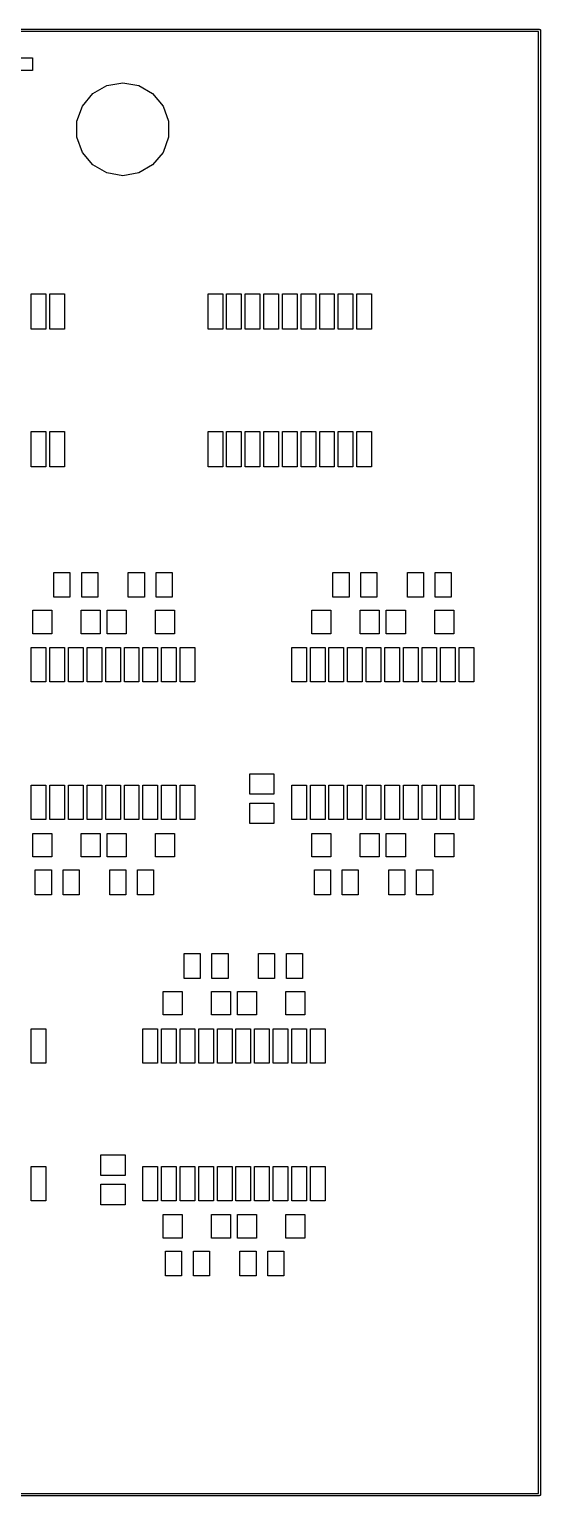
# Model space of a CAD drawing. Extents: x 25 to 125, y -125 to -25.
# Drawn here: x 90.2 to 125.1, y -125.1 to -24.9 of the extents above; entities that cross this region are included whole.
import ezdxf

# ---------------------------------------------------------------- set-up
doc = ezdxf.new("R2010")
doc.units = 0
doc.header["$MEASUREMENT"] = 0
doc.layers.add('BLACK', color=7, linetype='CONTINUOUS')

msp = doc.modelspace()

# ---------------------------------------------------------------- linework, layer by layer
at = {"layer": 'Black'}
for p, q in [((25, -24.925), (125, -24.925)), ((125, -24.925), (125.006, -24.9261)), ((125.006, -24.9261), (125.013, -24.9261)), ((125.013, -24.9261), (125.019, -24.9284)), ((125.019, -24.9284), (125.026, -24.9295)), ((125.026, -24.9295), (125.031, -24.9328)), ((125.031, -24.9328), (125.037, -24.935)), ((125.037, -24.935), (125.043, -24.9393)), ((125.043, -24.9393), (125.048, -24.9425)), ((125.048, -24.9425), (125.052, -24.9476)), ((125.052, -24.9476), (125.057, -24.9518)), ((125.057, -24.9518), (125.061, -24.9575)), ((125.061, -24.9575), (125.065, -24.9625)), ((125.065, -24.9625), (125.067, -24.9687)), ((125.067, -24.9687), (125.07, -24.9743)), ((125.07, -24.9743), (125.072, -24.9808)), ((125.072, -24.9808), (125.074, -24.987)), ((125.074, -24.987), (125.074, -24.9935)), ((125.074, -24.9935), (125.075, -25)), ((125.075, -25), (125.075, -125)), ((124.925, -25.075), (25.075, -25.075)), ((124.925, -124.925), (124.925, -25.075)), ((89.29, -26.88), (90.39, -26.88)), ((90.39, -26.88), (90.39, -27.73)), ((90.39, -27.73), (89.29, -27.73)), ((94.5075, -29.3183), (95.4623, -28.7671)), ((95.4623, -28.7671), (96.548, -28.5756)), ((96.548, -28.5756), (97.6337, -28.7671)), ((97.6337, -28.7671), (98.5885, -29.3183)), ((93.7989, -30.1628), (94.5075, -29.3183)), ((98.5885, -29.3183), (99.2971, -30.1628)), ((93.4218, -31.1988), (93.7989, -30.1628)), ((99.2971, -30.1628), (99.6742, -31.1988)), ((93.4218, -32.3012), (93.4218, -31.1988)), ((99.6742, -31.1988), (99.6742, -32.3012)), ((93.7989, -33.3372), (93.4218, -32.3012)), ((99.6742, -32.3012), (99.2971, -33.3372)), ((94.5075, -34.1817), (93.7989, -33.3372)), ((99.2971, -33.3372), (98.5885, -34.1817)), ((95.4623, -34.7329), (94.5075, -34.1817)), ((96.548, -34.9244), (95.4623, -34.7329)), ((97.6337, -34.7329), (96.548, -34.9244)), ((98.5885, -34.1817), (97.6337, -34.7329)), ((90.305, -45.395), (90.305, -42.995)), ((90.305, -42.995), (91.305, -42.995)), ((91.305, -42.995), (91.305, -45.395)), ((91.575, -45.395), (91.575, -42.995)), ((91.575, -42.995), (92.575, -42.995)), ((92.575, -42.995), (92.575, -45.395)), ((102.37, -45.395), (102.37, -42.995)), ((102.37, -42.995), (103.37, -42.995)), ((103.37, -42.995), (103.37, -45.395)), ((103.64, -45.395), (103.64, -42.995)), ((103.64, -42.995), (104.64, -42.995)), ((104.64, -42.995), (104.64, -45.395)), ((104.91, -45.395), (104.91, -42.995)), ((104.91, -42.995), (105.91, -42.995)), ((105.91, -42.995), (105.91, -45.395)), ((106.18, -45.395), (106.18, -42.995)), ((106.18, -42.995), (107.18, -42.995)), ((107.18, -42.995), (107.18, -45.395)), ((107.45, -45.395), (107.45, -42.995)), ((107.45, -42.995), (108.45, -42.995)), ((108.45, -42.995), (108.45, -45.395)), ((108.72, -45.395), (108.72, -42.995)), ((108.72, -42.995), (109.72, -42.995)), ((109.72, -42.995), (109.72, -45.395)), ((109.99, -45.395), (109.99, -42.995)), ((109.99, -42.995), (110.99, -42.995)), ((110.99, -42.995), (110.99, -45.395)), ((111.26, -45.395), (111.26, -42.995)), ((111.26, -42.995), (112.26, -42.995)), ((112.26, -42.995), (112.26, -45.395)), ((112.53, -45.395), (112.53, -42.995)), ((112.53, -42.995), (113.53, -42.995)), ((113.53, -42.995), (113.53, -45.395)), ((91.305, -45.395), (90.305, -45.395)), ((92.575, -45.395), (91.575, -45.395)), ((103.37, -45.395), (102.37, -45.395)), ((104.64, -45.395), (103.64, -45.395)), ((105.91, -45.395), (104.91, -45.395)), ((107.18, -45.395), (106.18, -45.395)), ((108.45, -45.395), (107.45, -45.395)), ((109.72, -45.395), (108.72, -45.395)), ((110.99, -45.395), (109.99, -45.395)), ((112.26, -45.395), (111.26, -45.395)), ((113.53, -45.395), (112.53, -45.395)), ((90.305, -54.795), (90.305, -52.395)), ((90.305, -52.395), (91.305, -52.395)), ((91.305, -52.395), (91.305, -54.795)), ((91.575, -54.795), (91.575, -52.395)), ((91.575, -52.395), (92.575, -52.395)), ((92.575, -52.395), (92.575, -54.795)), ((102.37, -54.795), (102.37, -52.395)), ((102.37, -52.395), (103.37, -52.395)), ((103.37, -52.395), (103.37, -54.795)), ((103.64, -54.795), (103.64, -52.395)), ((103.64, -52.395), (104.64, -52.395)), ((104.64, -52.395), (104.64, -54.795)), ((104.91, -54.795), (104.91, -52.395)), ((104.91, -52.395), (105.91, -52.395)), ((105.91, -52.395), (105.91, -54.795)), ((106.18, -54.795), (106.18, -52.395)), ((106.18, -52.395), (107.18, -52.395)), ((107.18, -52.395), (107.18, -54.795)), ((107.45, -54.795), (107.45, -52.395)), ((107.45, -52.395), (108.45, -52.395)), ((108.45, -52.395), (108.45, -54.795)), ((108.72, -54.795), (108.72, -52.395)), ((108.72, -52.395), (109.72, -52.395)), ((109.72, -52.395), (109.72, -54.795)), ((109.99, -54.795), (109.99, -52.395)), ((109.99, -52.395), (110.99, -52.395)), ((110.99, -52.395), (110.99, -54.795)), ((111.26, -54.795), (111.26, -52.395)), ((111.26, -52.395), (112.26, -52.395)), ((112.26, -52.395), (112.26, -54.795)), ((112.53, -54.795), (112.53, -52.395)), ((112.53, -52.395), (113.53, -52.395)), ((113.53, -52.395), (113.53, -54.795)), ((91.305, -54.795), (90.305, -54.795)), ((92.575, -54.795), (91.575, -54.795)), ((103.37, -54.795), (102.37, -54.795)), ((104.64, -54.795), (103.64, -54.795)), ((105.91, -54.795), (104.91, -54.795)), ((107.18, -54.795), (106.18, -54.795)), ((108.45, -54.795), (107.45, -54.795)), ((109.72, -54.795), (108.72, -54.795)), ((110.99, -54.795), (109.99, -54.795)), ((112.26, -54.795), (111.26, -54.795)), ((113.53, -54.795), (112.53, -54.795)), ((91.845, -63.715), (91.845, -62.015)), ((91.845, -62.015), (92.945, -62.015)), ((92.945, -62.015), (92.945, -63.715)), ((93.745, -63.715), (93.745, -62.015)), ((93.745, -62.015), (94.845, -62.015)), ((94.845, -62.015), (94.845, -63.715)), ((96.925, -63.715), (96.925, -62.015)), ((96.925, -62.015), (98.025, -62.015)), ((98.025, -62.015), (98.025, -63.715)), ((98.825, -63.715), (98.825, -62.015)), ((98.825, -62.015), (99.925, -62.015)), ((99.925, -62.015), (99.925, -63.715)), ((110.895, -63.715), (110.895, -62.015)), ((110.895, -62.015), (111.995, -62.015)), ((111.995, -62.015), (111.995, -63.715)), ((112.795, -63.715), (112.795, -62.015)), ((112.795, -62.015), (113.895, -62.015)), ((113.895, -62.015), (113.895, -63.715)), ((115.975, -63.715), (115.975, -62.015)), ((115.975, -62.015), (117.075, -62.015)), ((117.075, -62.015), (117.075, -63.715)), ((117.875, -63.715), (117.875, -62.015)), ((117.875, -62.015), (118.975, -62.015)), ((118.975, -62.015), (118.975, -63.715)), ((92.945, -63.715), (91.845, -63.715)), ((94.845, -63.715), (93.745, -63.715)), ((98.025, -63.715), (96.925, -63.715)), ((99.925, -63.715), (98.825, -63.715)), ((111.995, -63.715), (110.895, -63.715)), ((113.895, -63.715), (112.795, -63.715)), ((117.075, -63.715), (115.975, -63.715)), ((118.975, -63.715), (117.875, -63.715)), ((90.41, -66.205), (90.41, -64.605)), ((90.41, -64.605), (91.71, -64.605)), ((91.71, -64.605), (91.71, -66.205)), ((93.71, -66.205), (93.71, -64.605)), ((93.71, -64.605), (95.01, -64.605)), ((95.01, -64.605), (95.01, -66.205)), ((95.49, -66.205), (95.49, -64.605)), ((95.49, -64.605), (96.79, -64.605)), ((96.79, -64.605), (96.79, -66.205)), ((98.79, -66.205), (98.79, -64.605)), ((98.79, -64.605), (100.09, -64.605)), ((100.09, -64.605), (100.09, -66.205)), ((109.46, -66.205), (109.46, -64.605)), ((109.46, -64.605), (110.76, -64.605)), ((110.76, -64.605), (110.76, -66.205)), ((112.76, -66.205), (112.76, -64.605)), ((112.76, -64.605), (114.06, -64.605)), ((114.06, -64.605), (114.06, -66.205)), ((114.54, -66.205), (114.54, -64.605)), ((114.54, -64.605), (115.84, -64.605)), ((115.84, -64.605), (115.84, -66.205)), ((117.84, -66.205), (117.84, -64.605)), ((117.84, -64.605), (119.14, -64.605)), ((119.14, -64.605), (119.14, -66.205)), ((91.71, -66.205), (90.41, -66.205)), ((95.01, -66.205), (93.71, -66.205)), ((96.79, -66.205), (95.49, -66.205)), ((100.09, -66.205), (98.79, -66.205)), ((110.76, -66.205), (109.46, -66.205)), ((114.06, -66.205), (112.76, -66.205)), ((115.84, -66.205), (114.54, -66.205)), ((119.14, -66.205), (117.84, -66.205)), ((90.305, -69.5), (90.305, -67.15)), ((90.305, -67.15), (91.305, -67.15)), ((91.305, -67.15), (91.305, -69.5)), ((91.575, -69.5), (91.575, -67.15)), ((91.575, -67.15), (92.575, -67.15)), ((92.575, -67.15), (92.575, -69.5)), ((92.845, -69.5), (92.845, -67.15)), ((92.845, -67.15), (93.845, -67.15)), ((93.845, -67.15), (93.845, -69.5)), ((94.115, -69.5), (94.115, -67.15)), ((94.115, -67.15), (95.115, -67.15)), ((95.115, -67.15), (95.115, -69.5)), ((95.385, -69.5), (95.385, -67.15)), ((95.385, -67.15), (96.385, -67.15)), ((96.385, -67.15), (96.385, -69.5)), ((96.655, -69.5), (96.655, -67.15)), ((96.655, -67.15), (97.655, -67.15)), ((97.655, -67.15), (97.655, -69.5)), ((97.925, -69.5), (97.925, -67.15)), ((97.925, -67.15), (98.925, -67.15)), ((98.925, -67.15), (98.925, -69.5)), ((99.195, -69.5), (99.195, -67.15)), ((99.195, -67.15), (100.195, -67.15)), ((100.195, -67.15), (100.195, -69.5)), ((100.465, -69.5), (100.465, -67.15)), ((100.465, -67.15), (101.465, -67.15)), ((101.465, -67.15), (101.465, -69.5)), ((108.085, -69.5), (108.085, -67.15)), ((108.085, -67.15), (109.085, -67.15)), ((109.085, -67.15), (109.085, -69.5)), ((109.355, -69.5), (109.355, -67.15)), ((109.355, -67.15), (110.355, -67.15)), ((110.355, -67.15), (110.355, -69.5)), ((110.625, -69.5), (110.625, -67.15)), ((110.625, -67.15), (111.625, -67.15)), ((111.625, -67.15), (111.625, -69.5)), ((111.895, -69.5), (111.895, -67.15)), ((111.895, -67.15), (112.895, -67.15)), ((112.895, -67.15), (112.895, -69.5)), ((113.165, -69.5), (113.165, -67.15)), ((113.165, -67.15), (114.165, -67.15)), ((114.165, -67.15), (114.165, -69.5)), ((114.435, -69.5), (114.435, -67.15)), ((114.435, -67.15), (115.435, -67.15)), ((115.435, -67.15), (115.435, -69.5)), ((115.705, -69.5), (115.705, -67.15)), ((115.705, -67.15), (116.705, -67.15)), ((116.705, -67.15), (116.705, -69.5)), ((116.975, -69.5), (116.975, -67.15)), ((116.975, -67.15), (117.975, -67.15)), ((117.975, -67.15), (117.975, -69.5)), ((118.245, -69.5), (118.245, -67.15)), ((118.245, -67.15), (119.245, -67.15)), ((119.245, -67.15), (119.245, -69.5)), ((119.515, -69.5), (119.515, -67.15)), ((119.515, -67.15), (120.515, -67.15)), ((120.515, -67.15), (120.515, -69.5)), ((91.305, -69.5), (90.305, -69.5)), ((92.575, -69.5), (91.575, -69.5)), ((93.845, -69.5), (92.845, -69.5)), ((95.115, -69.5), (94.115, -69.5)), ((96.385, -69.5), (95.385, -69.5)), ((97.655, -69.5), (96.655, -69.5)), ((98.925, -69.5), (97.925, -69.5)), ((100.195, -69.5), (99.195, -69.5)), ((101.465, -69.5), (100.465, -69.5)), ((109.085, -69.5), (108.085, -69.5)), ((110.355, -69.5), (109.355, -69.5)), ((111.625, -69.5), (110.625, -69.5)), ((112.895, -69.5), (111.895, -69.5)), ((114.165, -69.5), (113.165, -69.5)), ((115.435, -69.5), (114.435, -69.5)), ((116.705, -69.5), (115.705, -69.5)), ((117.975, -69.5), (116.975, -69.5)), ((119.245, -69.5), (118.245, -69.5)), ((120.515, -69.5), (119.515, -69.5)), ((105.22, -77.17), (105.22, -75.77)), ((105.22, -75.77), (106.87, -75.77)), ((106.87, -75.77), (106.87, -77.17)), ((90.305, -78.9), (90.305, -76.55)), ((90.305, -76.55), (91.305, -76.55)), ((91.305, -76.55), (91.305, -78.9)), ((91.575, -78.9), (91.575, -76.55)), ((91.575, -76.55), (92.575, -76.55)), ((92.575, -76.55), (92.575, -78.9)), ((92.845, -78.9), (92.845, -76.55)), ((92.845, -76.55), (93.845, -76.55)), ((93.845, -76.55), (93.845, -78.9)), ((94.115, -78.9), (94.115, -76.55)), ((94.115, -76.55), (95.115, -76.55)), ((95.115, -76.55), (95.115, -78.9)), ((95.385, -78.9), (95.385, -76.55)), ((95.385, -76.55), (96.385, -76.55)), ((96.385, -76.55), (96.385, -78.9)), ((96.655, -78.9), (96.655, -76.55)), ((96.655, -76.55), (97.655, -76.55)), ((97.655, -76.55), (97.655, -78.9)), ((97.925, -78.9), (97.925, -76.55)), ((97.925, -76.55), (98.925, -76.55)), ((98.925, -76.55), (98.925, -78.9)), ((99.195, -78.9), (99.195, -76.55)), ((99.195, -76.55), (100.195, -76.55)), ((100.195, -76.55), (100.195, -78.9)), ((100.465, -78.9), (100.465, -76.55)), ((100.465, -76.55), (101.465, -76.55)), ((101.465, -76.55), (101.465, -78.9)), ((108.085, -78.9), (108.085, -76.55)), ((108.085, -76.55), (109.085, -76.55)), ((109.085, -76.55), (109.085, -78.9)), ((109.355, -78.9), (109.355, -76.55)), ((109.355, -76.55), (110.355, -76.55)), ((110.355, -76.55), (110.355, -78.9)), ((110.625, -78.9), (110.625, -76.55)), ((110.625, -76.55), (111.625, -76.55)), ((111.625, -76.55), (111.625, -78.9)), ((111.895, -78.9), (111.895, -76.55)), ((111.895, -76.55), (112.895, -76.55)), ((112.895, -76.55), (112.895, -78.9)), ((113.165, -78.9), (113.165, -76.55)), ((113.165, -76.55), (114.165, -76.55)), ((114.165, -76.55), (114.165, -78.9)), ((114.435, -78.9), (114.435, -76.55)), ((114.435, -76.55), (115.435, -76.55)), ((115.435, -76.55), (115.435, -78.9)), ((115.705, -78.9), (115.705, -76.55)), ((115.705, -76.55), (116.705, -76.55)), ((116.705, -76.55), (116.705, -78.9)), ((116.975, -78.9), (116.975, -76.55)), ((116.975, -76.55), (117.975, -76.55)), ((117.975, -76.55), (117.975, -78.9)), ((118.245, -78.9), (118.245, -76.55)), ((118.245, -76.55), (119.245, -76.55)), ((119.245, -76.55), (119.245, -78.9)), ((119.515, -78.9), (119.515, -76.55)), ((119.515, -76.55), (120.515, -76.55)), ((120.515, -76.55), (120.515, -78.9)), ((106.87, -77.17), (105.22, -77.17)), ((105.22, -79.17), (105.22, -77.77)), ((105.22, -77.77), (106.87, -77.77)), ((106.87, -77.77), (106.87, -79.17)), ((91.305, -78.9), (90.305, -78.9)), ((92.575, -78.9), (91.575, -78.9)), ((93.845, -78.9), (92.845, -78.9)), ((95.115, -78.9), (94.115, -78.9)), ((96.385, -78.9), (95.385, -78.9)), ((97.655, -78.9), (96.655, -78.9)), ((98.925, -78.9), (97.925, -78.9)), ((100.195, -78.9), (99.195, -78.9)), ((101.465, -78.9), (100.465, -78.9)), ((109.085, -78.9), (108.085, -78.9)), ((110.355, -78.9), (109.355, -78.9)), ((111.625, -78.9), (110.625, -78.9)), ((112.895, -78.9), (111.895, -78.9)), ((114.165, -78.9), (113.165, -78.9)), ((115.435, -78.9), (114.435, -78.9)), ((116.705, -78.9), (115.705, -78.9)), ((117.975, -78.9), (116.975, -78.9)), ((119.245, -78.9), (118.245, -78.9)), ((120.515, -78.9), (119.515, -78.9)), ((90.41, -81.445), (90.41, -79.845)), ((90.41, -79.845), (91.71, -79.845)), ((91.71, -79.845), (91.71, -81.445)), ((93.71, -81.445), (93.71, -79.845)), ((93.71, -79.845), (95.01, -79.845)), ((95.01, -79.845), (95.01, -81.445)), ((95.49, -81.445), (95.49, -79.845)), ((95.49, -79.845), (96.79, -79.845)), ((96.79, -79.845), (96.79, -81.445)), ((98.79, -81.445), (98.79, -79.845)), ((98.79, -79.845), (100.09, -79.845)), ((100.09, -79.845), (100.09, -81.445)), ((106.87, -79.17), (105.22, -79.17)), ((109.46, -81.445), (109.46, -79.845)), ((109.46, -79.845), (110.76, -79.845)), ((110.76, -79.845), (110.76, -81.445)), ((112.76, -81.445), (112.76, -79.845)), ((112.76, -79.845), (114.06, -79.845)), ((114.06, -79.845), (114.06, -81.445)), ((114.54, -81.445), (114.54, -79.845)), ((114.54, -79.845), (115.84, -79.845)), ((115.84, -79.845), (115.84, -81.445)), ((117.84, -81.445), (117.84, -79.845)), ((117.84, -79.845), (119.14, -79.845)), ((119.14, -79.845), (119.14, -81.445)), ((91.71, -81.445), (90.41, -81.445)), ((95.01, -81.445), (93.71, -81.445)), ((96.79, -81.445), (95.49, -81.445)), ((100.09, -81.445), (98.79, -81.445)), ((110.76, -81.445), (109.46, -81.445)), ((114.06, -81.445), (112.76, -81.445)), ((115.84, -81.445), (114.54, -81.445)), ((119.14, -81.445), (117.84, -81.445)), ((90.575, -84.035), (90.575, -82.335)), ((90.575, -82.335), (91.675, -82.335)), ((91.675, -82.335), (91.675, -84.035)), ((92.475, -84.035), (92.475, -82.335)), ((92.475, -82.335), (93.575, -82.335)), ((93.575, -82.335), (93.575, -84.035)), ((95.655, -84.035), (95.655, -82.335)), ((95.655, -82.335), (96.755, -82.335)), ((96.755, -82.335), (96.755, -84.035)), ((97.555, -84.035), (97.555, -82.335)), ((97.555, -82.335), (98.655, -82.335)), ((98.655, -82.335), (98.655, -84.035)), ((109.625, -84.035), (109.625, -82.335)), ((109.625, -82.335), (110.725, -82.335)), ((110.725, -82.335), (110.725, -84.035)), ((111.525, -84.035), (111.525, -82.335)), ((111.525, -82.335), (112.625, -82.335)), ((112.625, -82.335), (112.625, -84.035)), ((114.705, -84.035), (114.705, -82.335)), ((114.705, -82.335), (115.805, -82.335)), ((115.805, -82.335), (115.805, -84.035)), ((116.605, -84.035), (116.605, -82.335)), ((116.605, -82.335), (117.705, -82.335)), ((117.705, -82.335), (117.705, -84.035)), ((91.675, -84.035), (90.575, -84.035)), ((93.575, -84.035), (92.475, -84.035)), ((96.755, -84.035), (95.655, -84.035)), ((98.655, -84.035), (97.555, -84.035)), ((110.725, -84.035), (109.625, -84.035)), ((112.625, -84.035), (111.525, -84.035)), ((115.805, -84.035), (114.705, -84.035)), ((117.705, -84.035), (116.605, -84.035)), ((100.735, -89.75), (100.735, -88.05)), ((100.735, -88.05), (101.835, -88.05)), ((101.835, -88.05), (101.835, -89.75)), ((102.635, -89.75), (102.635, -88.05)), ((102.635, -88.05), (103.735, -88.05)), ((103.735, -88.05), (103.735, -89.75)), ((105.815, -89.75), (105.815, -88.05)), ((105.815, -88.05), (106.915, -88.05)), ((106.915, -88.05), (106.915, -89.75)), ((107.715, -89.75), (107.715, -88.05)), ((107.715, -88.05), (108.815, -88.05)), ((108.815, -88.05), (108.815, -89.75)), ((101.835, -89.75), (100.735, -89.75)), ((103.735, -89.75), (102.635, -89.75)), ((106.915, -89.75), (105.815, -89.75)), ((108.815, -89.75), (107.715, -89.75)), ((99.3, -92.24), (99.3, -90.64)), ((99.3, -90.64), (100.6, -90.64)), ((100.6, -90.64), (100.6, -92.24)), ((102.6, -92.24), (102.6, -90.64)), ((102.6, -90.64), (103.9, -90.64)), ((103.9, -90.64), (103.9, -92.24)), ((104.38, -92.24), (104.38, -90.64)), ((104.38, -90.64), (105.68, -90.64)), ((105.68, -90.64), (105.68, -92.24)), ((107.68, -92.24), (107.68, -90.64)), ((107.68, -90.64), (108.98, -90.64)), ((108.98, -90.64), (108.98, -92.24)), ((100.6, -92.24), (99.3, -92.24)), ((103.9, -92.24), (102.6, -92.24)), ((105.68, -92.24), (104.38, -92.24)), ((108.98, -92.24), (107.68, -92.24)), ((90.305, -95.535), (90.305, -93.185)), ((90.305, -93.185), (91.305, -93.185)), ((91.305, -93.185), (91.305, -95.535)), ((97.925, -95.535), (97.925, -93.185)), ((97.925, -93.185), (98.925, -93.185)), ((98.925, -93.185), (98.925, -95.535)), ((99.195, -95.535), (99.195, -93.185)), ((99.195, -93.185), (100.195, -93.185)), ((100.195, -93.185), (100.195, -95.535)), ((100.465, -95.535), (100.465, -93.185)), ((100.465, -93.185), (101.465, -93.185)), ((101.465, -93.185), (101.465, -95.535)), ((101.735, -95.535), (101.735, -93.185)), ((101.735, -93.185), (102.735, -93.185)), ((102.735, -93.185), (102.735, -95.535)), ((103.005, -95.535), (103.005, -93.185)), ((103.005, -93.185), (104.005, -93.185)), ((104.005, -93.185), (104.005, -95.535)), ((104.275, -95.535), (104.275, -93.185)), ((104.275, -93.185), (105.275, -93.185)), ((105.275, -93.185), (105.275, -95.535)), ((105.545, -95.535), (105.545, -93.185)), ((105.545, -93.185), (106.545, -93.185)), ((106.545, -93.185), (106.545, -95.535)), ((106.815, -95.535), (106.815, -93.185)), ((106.815, -93.185), (107.815, -93.185)), ((107.815, -93.185), (107.815, -95.535)), ((108.085, -95.535), (108.085, -93.185)), ((108.085, -93.185), (109.085, -93.185)), ((109.085, -93.185), (109.085, -95.535)), ((109.355, -95.535), (109.355, -93.185)), ((109.355, -93.185), (110.355, -93.185)), ((110.355, -93.185), (110.355, -95.535)), ((91.305, -95.535), (90.305, -95.535)), ((98.925, -95.535), (97.925, -95.535)), ((100.195, -95.535), (99.195, -95.535)), ((101.465, -95.535), (100.465, -95.535)), ((102.735, -95.535), (101.735, -95.535)), ((104.005, -95.535), (103.005, -95.535)), ((105.275, -95.535), (104.275, -95.535)), ((106.545, -95.535), (105.545, -95.535)), ((107.815, -95.535), (106.815, -95.535)), ((109.085, -95.535), (108.085, -95.535)), ((110.355, -95.535), (109.355, -95.535)), ((95.06, -103.205), (95.06, -101.805)), ((95.06, -101.805), (96.71, -101.805)), ((96.71, -101.805), (96.71, -103.205)), ((90.305, -104.935), (90.305, -102.585)), ((90.305, -102.585), (91.305, -102.585)), ((91.305, -102.585), (91.305, -104.935)), ((97.925, -104.935), (97.925, -102.585)), ((97.925, -102.585), (98.925, -102.585)), ((98.925, -102.585), (98.925, -104.935)), ((99.195, -104.935), (99.195, -102.585)), ((99.195, -102.585), (100.195, -102.585)), ((100.195, -102.585), (100.195, -104.935)), ((100.465, -104.935), (100.465, -102.585)), ((100.465, -102.585), (101.465, -102.585)), ((101.465, -102.585), (101.465, -104.935)), ((101.735, -104.935), (101.735, -102.585)), ((101.735, -102.585), (102.735, -102.585)), ((102.735, -102.585), (102.735, -104.935)), ((103.005, -104.935), (103.005, -102.585)), ((103.005, -102.585), (104.005, -102.585)), ((104.005, -102.585), (104.005, -104.935)), ((104.275, -104.935), (104.275, -102.585)), ((104.275, -102.585), (105.275, -102.585)), ((105.275, -102.585), (105.275, -104.935)), ((105.545, -104.935), (105.545, -102.585)), ((105.545, -102.585), (106.545, -102.585)), ((106.545, -102.585), (106.545, -104.935)), ((106.815, -104.935), (106.815, -102.585)), ((106.815, -102.585), (107.815, -102.585)), ((107.815, -102.585), (107.815, -104.935)), ((108.085, -104.935), (108.085, -102.585)), ((108.085, -102.585), (109.085, -102.585)), ((109.085, -102.585), (109.085, -104.935)), ((109.355, -104.935), (109.355, -102.585)), ((109.355, -102.585), (110.355, -102.585)), ((110.355, -102.585), (110.355, -104.935)), ((96.71, -103.205), (95.06, -103.205)), ((95.06, -105.205), (95.06, -103.805)), ((95.06, -103.805), (96.71, -103.805)), ((96.71, -103.805), (96.71, -105.205)), ((91.305, -104.935), (90.305, -104.935)), ((98.925, -104.935), (97.925, -104.935)), ((100.195, -104.935), (99.195, -104.935)), ((101.465, -104.935), (100.465, -104.935)), ((102.735, -104.935), (101.735, -104.935)), ((104.005, -104.935), (103.005, -104.935)), ((105.275, -104.935), (104.275, -104.935)), ((106.545, -104.935), (105.545, -104.935)), ((107.815, -104.935), (106.815, -104.935)), ((109.085, -104.935), (108.085, -104.935)), ((110.355, -104.935), (109.355, -104.935)), ((96.71, -105.205), (95.06, -105.205)), ((99.3, -107.48), (99.3, -105.88)), ((99.3, -105.88), (100.6, -105.88)), ((100.6, -105.88), (100.6, -107.48)), ((102.6, -107.48), (102.6, -105.88)), ((102.6, -105.88), (103.9, -105.88)), ((103.9, -105.88), (103.9, -107.48)), ((104.38, -107.48), (104.38, -105.88)), ((104.38, -105.88), (105.68, -105.88)), ((105.68, -105.88), (105.68, -107.48)), ((107.68, -107.48), (107.68, -105.88)), ((107.68, -105.88), (108.98, -105.88)), ((108.98, -105.88), (108.98, -107.48)), ((100.6, -107.48), (99.3, -107.48)), ((103.9, -107.48), (102.6, -107.48)), ((105.68, -107.48), (104.38, -107.48)), ((108.98, -107.48), (107.68, -107.48)), ((99.465, -110.07), (99.465, -108.37)), ((99.465, -108.37), (100.565, -108.37)), ((100.565, -108.37), (100.565, -110.07)), ((101.365, -110.07), (101.365, -108.37)), ((101.365, -108.37), (102.465, -108.37)), ((102.465, -108.37), (102.465, -110.07)), ((104.545, -110.07), (104.545, -108.37)), ((104.545, -108.37), (105.645, -108.37)), ((105.645, -108.37), (105.645, -110.07)), ((106.445, -110.07), (106.445, -108.37)), ((106.445, -108.37), (107.545, -108.37)), ((107.545, -108.37), (107.545, -110.07)), ((100.565, -110.07), (99.465, -110.07)), ((102.465, -110.07), (101.365, -110.07)), ((105.645, -110.07), (104.545, -110.07)), ((107.545, -110.07), (106.445, -110.07)), ((125, -125.075), (25, -125.075)), ((25.075, -124.925), (124.925, -124.925)), ((125.006, -125.074), (125, -125.075)), ((125.013, -125.074), (125.006, -125.074)), ((125.019, -125.072), (125.013, -125.074)), ((125.026, -125.07), (125.019, -125.072)), ((125.031, -125.067), (125.026, -125.07)), ((125.037, -125.065), (125.031, -125.067)), ((125.043, -125.061), (125.037, -125.065)), ((125.048, -125.057), (125.043, -125.061)), ((125.052, -125.052), (125.048, -125.057)), ((125.057, -125.048), (125.052, -125.052)), ((125.061, -125.043), (125.057, -125.048)), ((125.065, -125.037), (125.061, -125.043)), ((125.067, -125.031), (125.065, -125.037)), ((125.07, -125.026), (125.067, -125.031)), ((125.072, -125.019), (125.07, -125.026)), ((125.074, -125.013), (125.072, -125.019)), ((125.075, -125), (125.074, -125.006)), ((125.074, -125.006), (125.074, -125.013))]:
    msp.add_line(p, q, dxfattribs=at)

doc.saveas('drawing.dxf')
